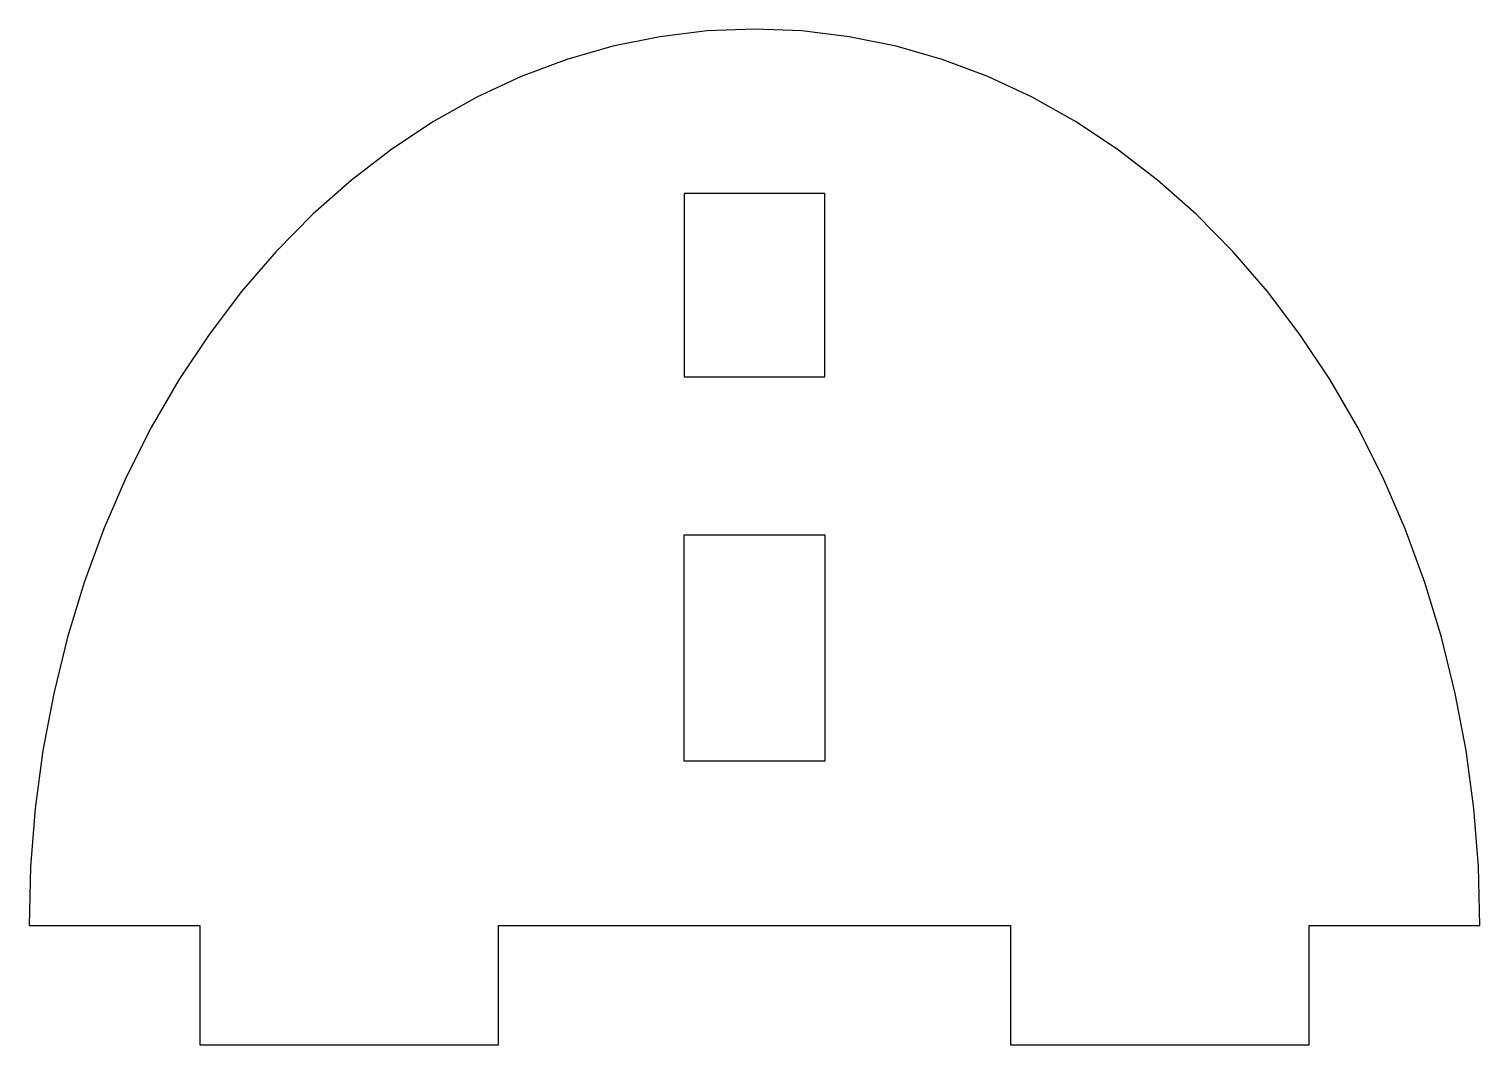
# Model space of a CAD drawing. Header units: millimetres. Extents: x -17 to 17, y -2.8 to 21.
import ezdxf

# ---------------------------------------------------------------- set-up
doc = ezdxf.new("R2010")
doc.units = ezdxf.units.MM

msp = doc.modelspace()

# ---------------------------------------------------------------- linework, layer by layer
for points in [[(-17, 0), (-13, 0), (-13, -2.8), (-6, -2.8), (-6, 0), (6, 0), (6, -2.8), (13, -2.8), (13, 0), (17, 0), (16.9636, 1.3735), (16.8546, 2.7411), (16.6733, 4.0969), (16.4207, 5.4352), (16.0978, 6.7502), (15.706, 8.0364), (15.2468, 9.2881), (14.7224, 10.5), (14.135, 11.667), (13.487, 12.784), (12.7813, 13.8463), (12.0208, 14.8492), (11.2089, 15.7886), (10.3489, 16.6604), (9.4447, 17.4609), (8.5, 18.1865), (7.5189, 18.8343), (6.5056, 19.4015), (5.4645, 19.8855), (4.3999, 20.2844), (3.3165, 20.5965), (2.2189, 20.8203), (1.1119, 20.955), (0, 21), (-1.1119, 20.955), (-2.2189, 20.8203), (-3.3165, 20.5965), (-4.3999, 20.2844), (-5.4645, 19.8855), (-6.5056, 19.4015), (-7.5189, 18.8343), (-8.5, 18.1865), (-9.4447, 17.4609), (-10.3489, 16.6604), (-11.2089, 15.7886), (-12.0208, 14.8492), (-12.7813, 13.8463), (-13.487, 12.784), (-14.135, 11.667), (-14.7224, 10.5), (-15.2468, 9.2881), (-15.706, 8.0364), (-16.0978, 6.7502), (-16.4207, 5.4352), (-16.6733, 4.0969), (-16.8546, 2.7411), (-16.9636, 1.3735)], [(-1.65, 12.85), (1.65, 12.85), (1.65, 17.15), (-1.65, 17.15)], [(-1.65, 3.85), (-1.65, 9.15), (1.65, 9.15), (1.65, 3.85)]]:
    msp.add_lwpolyline(points, close=True)

doc.saveas('drawing.dxf')
